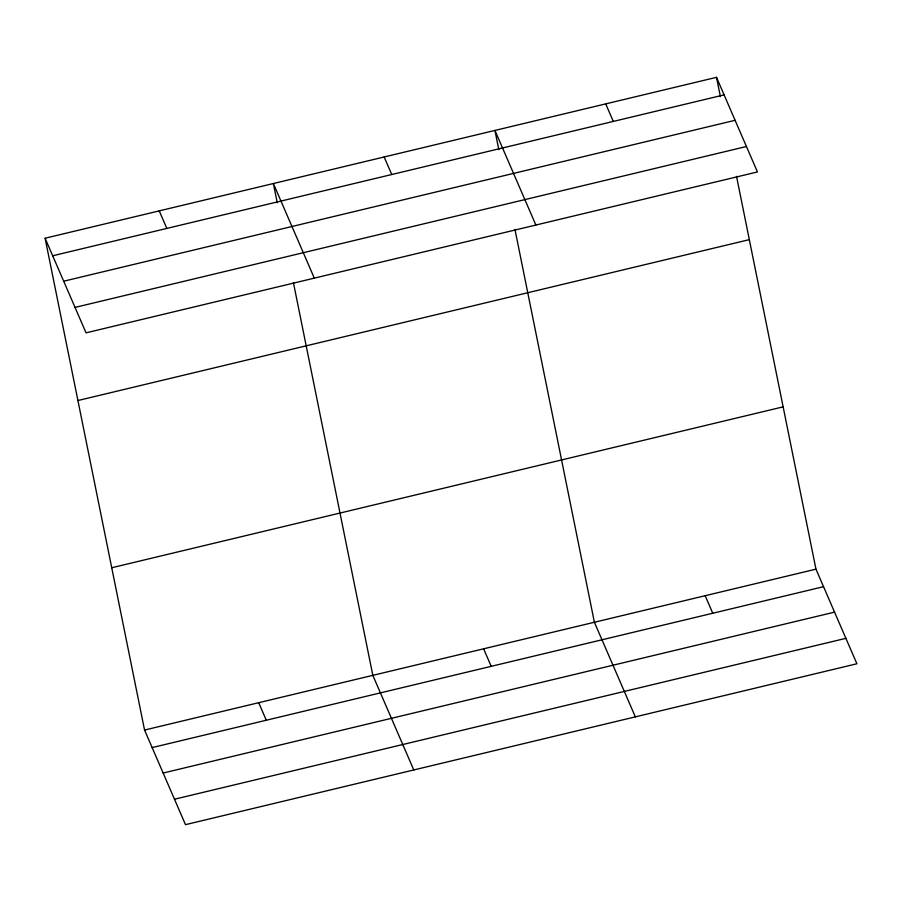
<?xml version="1.0" encoding="UTF-8"?>
<svg xmlns="http://www.w3.org/2000/svg" width="902" height="902" viewBox="0 0 902 902"><rect width="100%" height="100%" fill="white"/><g stroke="black" fill="none" stroke-linecap="round" stroke-linejoin="round"><path stroke-width="1.35" d="M45.1 238.229L716.504 77.335L757.443 171.944L86.04 332.838L45.1 238.229L144.557 730.056L185.496 824.665L856.9 663.771L815.96 569.162L736.528 176.364M52.688 255.773L724.092 94.879M63.692 281.21L735.096 120.304M75.035 307.413L746.439 146.507M77.922 400.533L749.325 239.639M111.735 567.753L783.139 406.858M144.557 730.056L815.96 569.162M152.145 747.589L823.549 586.695M163.161 773.025L834.553 612.131M174.492 799.228L845.896 638.334M605.716 103.888L613.304 121.42M705.172 595.703L712.772 613.247M535.878 225.038L494.939 130.429L498.829 149.687M635.335 716.864L594.395 622.256L514.963 229.458M384.162 156.982L391.75 174.514M483.619 648.797L491.207 666.341M314.313 278.143L273.374 183.523L277.275 202.781M413.781 769.958L372.83 675.35L293.398 282.563M159.237 210.876L166.825 228.42M258.694 702.703L266.293 720.247M716.504 77.335L720.394 96.593"/></g></svg>
